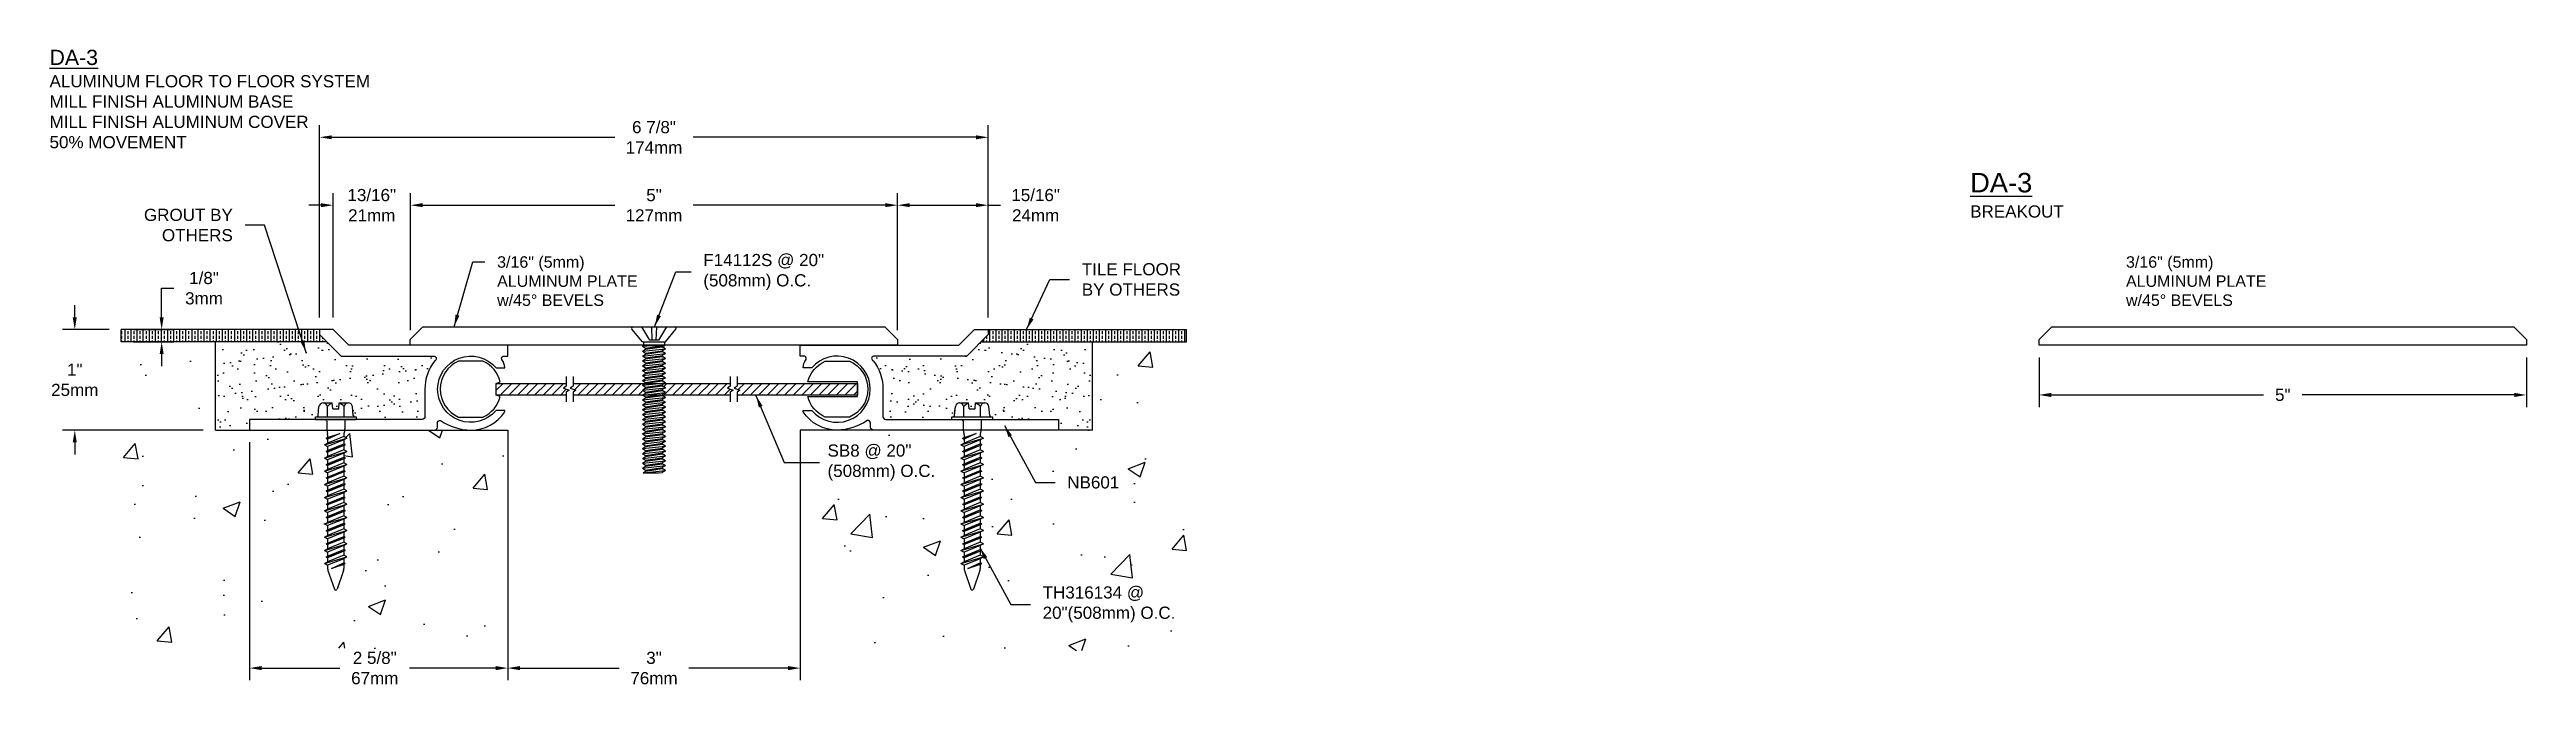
# Model space of a CAD drawing. Header units: inches. Extents: x 1.8 to 27.2, y 2.9 to 9.5.
import ezdxf

# ---------------------------------------------------------------- set-up
doc = ezdxf.new("R2010")
doc.units = ezdxf.units.IN
doc.header["$MEASUREMENT"] = 0
for name, color, linetype in [('ANCHORS', 4, 'Continuous'), ('CONDITIONS', 1, 'Continuous'), ('DIMENSIONS', 3, 'Continuous'), ('METALS', 7, 'Continuous'), ('TEXT', 2, 'Continuous')]:
    doc.layers.add(name, color=color, linetype=linetype)
doc.styles.add('ARIAL', font='arial.ttf')
doc.dimstyles.new('ARIAL', dxfattribs={"dimtxt": 0.125, "dimasz": 0.125, "dimexe": 0.125, "dimexo": 0.125, "dimgap": 0.125, "dimtad": 0, "dimtih": 1, "dimtoh": 1, "dimdec": 4, "dimzin": 3, "dimdsep": 46, "dimlunit": 4, "dimtxsty": 'ARIAL', "dimcen": 0.125, "dimadec": 0, "dimazin": 0, "dimtfac": 1, "dimtdec": 4, "dimtofl": 0, "dimtmove": 0, "dimatfit": 3, "dimfxl": 0, "dimfrac": 2, "dimtolj": 1, "dimtzin": 0, "dimarcsym": 0})

# ---------------------------------------------------------------- blocks, each defined once
blk = doc.blocks.new('*D0')
at = {"layer": 'Defpoints', "color": 0}
for p in [(10.49, 7.918), (5.49, 6.51), (10.49, 6.54)]:
    blk.add_point(p, dxfattribs=at)
at = {"layer": 'DIMENSIONS', "color": 0, "lineweight": -2}
for p, q in [((5.49, 6.635), (5.49, 8.043)), ((5.615, 7.918), (7.588, 7.918)), ((10.365, 7.918), (8.391, 7.918)), ((10.49, 6.665), (10.49, 8.043))]:
    blk.add_line(p, q, dxfattribs=at)
at = {"layer": 'DIMENSIONS', "color": 0}
for points in [[(5.615, 7.939), (5.615, 7.898), (5.49, 7.918)], [(10.365, 7.939), (10.365, 7.898), (10.49, 7.918)]]:
    blk.add_solid(points, dxfattribs=at)
at = {"layer": 'DIMENSIONS', "color": 0, "insert": (7.99, 7.918), "char_height": 0.125, "attachment_point": 5, "style": 'ARIAL'}
blk.add_mtext('\\A1;5"\\P127mm', dxfattribs=at)
blk = doc.blocks.new('F14112S')
for p, q in [((-0.214, 0), (0.214, 0)), ((-0.128, 0), (-0.047, -0.137)), ((-0.025, 0), (-0.02, -0.137)), ((0.025, 0), (0.02, -0.137)), ((0.128, 0), (0.048, -0.137)), ((-0.119, -0.155), (-0.226, -0.024)), ((-0.119, -0.155), (0.119, -0.155)), ((-0.119, -0.2), (-0.108, -0.195)), ((-0.119, -0.2), (-0.068, -0.195)), ((-0.119, -0.2), (-0.085, -0.22)), ((-0.119, -0.25), (0.119, -0.225)), ((-0.119, -0.25), (-0.085, -0.23)), ((-0.119, -0.25), (-0.085, -0.27)), ((-0.108, -0.155), (-0.108, -0.195)), ((0.108, -0.195), (-0.108, -0.195)), ((-0.085, -0.22), (0.085, -0.195)), ((-0.085, -0.23), (0.085, -0.205)), ((-0.085, -0.22), (-0.085, -0.23)), ((-0.085, -0.27), (0.085, -0.245)), ((0.048, -0.137), (-0.047, -0.137)), ((0.108, -0.195), (0.085, -0.205)), ((0.119, -0.225), (0.085, -0.205)), ((0.119, -0.225), (0.085, -0.245)), ((0.085, -0.245), (0.085, -0.255)), ((0.108, -0.155), (0.108, -0.195)), ((0.119, -0.155), (0.226, -0.024)), ((-0.119, -0.3), (0.119, -0.275)), ((-0.119, -0.3), (-0.085, -0.28)), ((-0.119, -0.3), (-0.085, -0.32)), ((-0.119, -0.35), (0.119, -0.325)), ((-0.119, -0.35), (-0.085, -0.33)), ((-0.119, -0.35), (-0.085, -0.37)), ((-0.119, -0.4), (0.119, -0.375)), ((-0.119, -0.4), (-0.085, -0.38)), ((-0.119, -0.4), (-0.085, -0.42)), ((-0.119, -0.45), (0.119, -0.425)), ((-0.119, -0.45), (-0.085, -0.43)), ((-0.119, -0.45), (-0.085, -0.47)), ((-0.119, -0.5), (0.119, -0.475)), ((-0.119, -0.5), (-0.085, -0.48)), ((-0.119, -0.5), (-0.085, -0.52)), ((-0.085, -0.28), (0.085, -0.255)), ((-0.085, -0.27), (-0.085, -0.28)), ((-0.085, -0.32), (0.085, -0.295)), ((-0.085, -0.33), (0.085, -0.305)), ((-0.085, -0.32), (-0.085, -0.33)), ((-0.085, -0.37), (0.085, -0.345)), ((-0.085, -0.38), (0.085, -0.355)), ((-0.085, -0.37), (-0.085, -0.38)), ((-0.085, -0.42), (0.085, -0.395)), ((-0.085, -0.43), (0.085, -0.405)), ((-0.085, -0.42), (-0.085, -0.43)), ((-0.085, -0.47), (0.085, -0.445)), ((-0.085, -0.48), (0.085, -0.455)), ((-0.085, -0.47), (-0.085, -0.48)), ((-0.085, -0.52), (0.085, -0.495)), ((-0.085, -0.53), (0.085, -0.505)), ((0.119, -0.275), (0.085, -0.255)), ((0.119, -0.275), (0.085, -0.295)), ((0.085, -0.295), (0.085, -0.305)), ((0.119, -0.325), (0.085, -0.305)), ((0.119, -0.325), (0.085, -0.345)), ((0.085, -0.345), (0.085, -0.355)), ((0.119, -0.375), (0.085, -0.355)), ((0.119, -0.375), (0.085, -0.395)), ((0.085, -0.395), (0.085, -0.405)), ((0.119, -0.425), (0.085, -0.405)), ((0.119, -0.425), (0.085, -0.445)), ((0.085, -0.445), (0.085, -0.455)), ((0.119, -0.475), (0.085, -0.455)), ((0.119, -0.475), (0.085, -0.495)), ((0.085, -0.495), (0.085, -0.505)), ((0.119, -0.525), (0.085, -0.505)), ((-0.119, -0.55), (0.119, -0.525)), ((-0.119, -0.55), (-0.085, -0.53)), ((-0.119, -0.55), (-0.085, -0.57)), ((-0.119, -0.6), (0.119, -0.575)), ((-0.119, -0.6), (-0.085, -0.58)), ((-0.119, -0.6), (-0.085, -0.62)), ((-0.119, -0.65), (0.119, -0.625)), ((-0.119, -0.65), (-0.085, -0.63)), ((-0.119, -0.65), (-0.085, -0.67)), ((-0.119, -0.7), (0.119, -0.675)), ((-0.119, -0.7), (-0.085, -0.68)), ((-0.119, -0.7), (-0.085, -0.72)), ((-0.119, -0.75), (0.119, -0.725)), ((-0.119, -0.75), (-0.085, -0.73)), ((-0.119, -0.75), (-0.085, -0.77)), ((-0.085, -0.52), (-0.085, -0.53)), ((-0.085, -0.57), (0.085, -0.545)), ((-0.085, -0.58), (0.085, -0.555)), ((-0.085, -0.57), (-0.085, -0.58)), ((-0.085, -0.62), (0.085, -0.595)), ((-0.085, -0.63), (0.085, -0.605)), ((-0.085, -0.62), (-0.085, -0.63)), ((-0.085, -0.67), (0.085, -0.645)), ((-0.085, -0.68), (0.085, -0.655)), ((-0.085, -0.67), (-0.085, -0.68)), ((-0.085, -0.72), (0.085, -0.695)), ((-0.085, -0.73), (0.085, -0.705)), ((-0.085, -0.72), (-0.085, -0.73)), ((-0.085, -0.77), (0.085, -0.745)), ((-0.085, -0.78), (0.085, -0.755)), ((0.119, -0.525), (0.085, -0.545)), ((0.085, -0.545), (0.085, -0.555)), ((0.119, -0.575), (0.085, -0.555)), ((0.119, -0.575), (0.085, -0.595)), ((0.085, -0.595), (0.085, -0.605)), ((0.119, -0.625), (0.085, -0.605)), ((0.119, -0.625), (0.085, -0.645)), ((0.085, -0.645), (0.085, -0.655)), ((0.119, -0.675), (0.085, -0.655)), ((0.119, -0.675), (0.085, -0.695)), ((0.085, -0.695), (0.085, -0.705)), ((0.119, -0.725), (0.085, -0.705)), ((0.119, -0.725), (0.085, -0.745)), ((0.085, -0.745), (0.085, -0.755)), ((0.119, -0.775), (0.085, -0.755)), ((-0.119, -0.8), (0.119, -0.775)), ((-0.119, -0.8), (-0.085, -0.78)), ((-0.119, -0.8), (-0.085, -0.82)), ((-0.119, -0.85), (0.119, -0.825)), ((-0.119, -0.85), (-0.085, -0.83)), ((-0.119, -0.85), (-0.085, -0.87)), ((-0.119, -0.9), (0.119, -0.875)), ((-0.119, -0.9), (-0.085, -0.88)), ((-0.119, -0.9), (-0.085, -0.92)), ((-0.119, -0.95), (0.119, -0.925)), ((-0.119, -0.95), (-0.085, -0.93)), ((-0.119, -0.95), (-0.085, -0.97)), ((-0.119, -1), (0.119, -0.975)), ((-0.119, -1), (-0.085, -0.98)), ((-0.119, -1), (-0.085, -1.02)), ((-0.085, -0.77), (-0.085, -0.78)), ((-0.085, -0.82), (0.085, -0.795)), ((-0.085, -0.83), (0.085, -0.805)), ((-0.085, -0.82), (-0.085, -0.83)), ((-0.085, -0.87), (0.085, -0.845)), ((-0.085, -0.88), (0.085, -0.855)), ((-0.085, -0.87), (-0.085, -0.88)), ((-0.085, -0.92), (0.085, -0.895)), ((-0.085, -0.93), (0.085, -0.905)), ((-0.085, -0.92), (-0.085, -0.93)), ((-0.085, -0.97), (0.085, -0.945)), ((-0.085, -0.98), (0.085, -0.955)), ((-0.085, -0.97), (-0.085, -0.98)), ((-0.085, -1.02), (0.085, -0.995)), ((-0.085, -1.03), (0.085, -1.005)), ((0.119, -0.775), (0.085, -0.795)), ((0.085, -0.795), (0.085, -0.805)), ((0.119, -0.825), (0.085, -0.805)), ((0.119, -0.825), (0.085, -0.845)), ((0.085, -0.845), (0.085, -0.855)), ((0.119, -0.875), (0.085, -0.855)), ((0.119, -0.875), (0.085, -0.895)), ((0.085, -0.895), (0.085, -0.905)), ((0.119, -0.925), (0.085, -0.905)), ((0.119, -0.925), (0.085, -0.945)), ((0.085, -0.945), (0.085, -0.955)), ((0.119, -0.975), (0.085, -0.955)), ((0.119, -0.975), (0.085, -0.995)), ((0.085, -0.995), (0.085, -1.005)), ((0.119, -1.025), (0.085, -1.005)), ((-0.119, -1.05), (0.119, -1.025)), ((-0.119, -1.05), (-0.085, -1.03)), ((-0.119, -1.05), (-0.085, -1.07)), ((-0.119, -1.1), (0.119, -1.075)), ((-0.119, -1.1), (-0.085, -1.08)), ((-0.119, -1.1), (-0.085, -1.12)), ((-0.119, -1.15), (0.119, -1.125)), ((-0.119, -1.15), (-0.085, -1.13)), ((-0.119, -1.15), (-0.085, -1.17)), ((-0.119, -1.2), (0.119, -1.175)), ((-0.119, -1.2), (-0.085, -1.18)), ((-0.119, -1.2), (-0.085, -1.22)), ((-0.119, -1.25), (0.119, -1.225)), ((-0.119, -1.25), (-0.085, -1.23)), ((-0.119, -1.25), (-0.085, -1.27)), ((-0.085, -1.02), (-0.085, -1.03)), ((-0.085, -1.07), (0.085, -1.045)), ((-0.085, -1.08), (0.085, -1.055)), ((-0.085, -1.07), (-0.085, -1.08)), ((-0.085, -1.12), (0.085, -1.095)), ((-0.085, -1.13), (0.085, -1.105)), ((-0.085, -1.12), (-0.085, -1.13)), ((-0.085, -1.17), (0.085, -1.145)), ((-0.085, -1.18), (0.085, -1.155)), ((-0.085, -1.17), (-0.085, -1.18)), ((-0.085, -1.22), (0.085, -1.195)), ((-0.085, -1.23), (0.085, -1.205)), ((-0.085, -1.22), (-0.085, -1.23)), ((-0.085, -1.27), (0.085, -1.245)), ((-0.085, -1.28), (0.085, -1.255)), ((-0.085, -1.27), (-0.085, -1.28)), ((0.119, -1.025), (0.085, -1.045)), ((0.085, -1.045), (0.085, -1.055)), ((0.119, -1.075), (0.085, -1.055)), ((0.119, -1.075), (0.085, -1.095)), ((0.085, -1.095), (0.085, -1.105)), ((0.119, -1.125), (0.085, -1.105)), ((0.119, -1.125), (0.085, -1.145)), ((0.085, -1.145), (0.085, -1.155)), ((0.119, -1.175), (0.085, -1.155)), ((0.119, -1.175), (0.085, -1.195)), ((0.085, -1.195), (0.085, -1.205)), ((0.119, -1.225), (0.085, -1.205)), ((0.119, -1.225), (0.085, -1.245)), ((0.085, -1.245), (0.085, -1.255)), ((0.119, -1.275), (0.085, -1.255)), ((-0.119, -1.3), (0.119, -1.275)), ((-0.119, -1.3), (-0.085, -1.28)), ((-0.119, -1.3), (-0.085, -1.32)), ((-0.119, -1.35), (0.119, -1.325)), ((-0.119, -1.35), (-0.085, -1.33)), ((-0.119, -1.35), (-0.085, -1.37)), ((-0.119, -1.4), (0.119, -1.375)), ((-0.119, -1.4), (-0.085, -1.38)), ((-0.119, -1.4), (-0.085, -1.42)), ((-0.119, -1.45), (0.119, -1.425)), ((-0.119, -1.45), (-0.085, -1.43)), ((-0.119, -1.45), (-0.085, -1.47)), ((-0.11, -1.5), (0.119, -1.475)), ((-0.11, -1.5), (-0.085, -1.48)), ((-0.11, -1.5), (0.048, -1.5)), ((-0.085, -1.32), (0.085, -1.295)), ((-0.085, -1.33), (0.085, -1.305)), ((-0.085, -1.32), (-0.085, -1.33)), ((-0.085, -1.37), (0.085, -1.345)), ((-0.085, -1.38), (0.085, -1.355)), ((-0.085, -1.37), (-0.085, -1.38)), ((-0.085, -1.42), (0.085, -1.395)), ((-0.085, -1.43), (0.085, -1.405)), ((-0.085, -1.42), (-0.085, -1.43)), ((-0.085, -1.47), (0.085, -1.445)), ((-0.085, -1.48), (0.085, -1.455)), ((-0.085, -1.47), (-0.085, -1.48)), ((0.048, -1.5), (0.085, -1.495)), ((0.119, -1.275), (0.085, -1.295)), ((0.085, -1.295), (0.085, -1.305)), ((0.119, -1.325), (0.085, -1.305)), ((0.119, -1.325), (0.085, -1.345)), ((0.085, -1.345), (0.085, -1.355)), ((0.119, -1.375), (0.085, -1.355)), ((0.119, -1.375), (0.085, -1.395)), ((0.085, -1.395), (0.085, -1.405)), ((0.119, -1.425), (0.085, -1.405)), ((0.119, -1.425), (0.085, -1.445)), ((0.085, -1.445), (0.085, -1.455)), ((0.119, -1.475), (0.085, -1.455)), ((0.119, -1.475), (0.085, -1.495))]:
    blk.add_line(p, q)
for centre, start, end in [((-0.214, -0.015), 90, 219.032), ((0.214, -0.015), 320.968, 90)]:
    blk.add_arc(centre, 0.015, start, end)
blk = doc.blocks.new('TH14134')
for p, q in [((-0.209, 0), (-0.209, 0.025)), ((-0.209, 0.025), (0.209, 0.025)), ((-0.209, 0), (0.209, 0)), ((-0.18, 0.039), (-0.172, 0.133)), ((-0.129, 0.17), (-0.036, 0.17)), ((-0.086, 0.025), (-0.086, 0.133)), ((-0.031, 0.11), (-0.036, 0.17)), ((-0.031, 0.11), (0.031, 0.11)), ((0.031, 0.11), (0.036, 0.17)), ((0.036, 0.17), (0.129, 0.17)), ((0.086, 0.025), (0.086, 0.133)), ((0.18, 0.039), (0.172, 0.133)), ((0.209, 0.025), (0.209, 0)), ((-0.115, -0.26), (0.115, -0.193)), ((-0.115, -0.26), (-0.083, -0.243)), ((-0.098, -0.193), (0.043, -0.144)), ((-0.098, -0.193), (-0.083, -0.184)), ((-0.098, -0.193), (-0.083, -0.201)), ((-0.093, -0.015), (-0.093, -0.097)), ((-0.092, -0.11), (-0.084, -0.145)), ((-0.083, -0.184), (0.043, -0.144)), ((0.043, -0.144), (-0.083, -0.201)), ((-0.083, -0.158), (-0.083, -0.184)), ((0.083, -0.175), (-0.083, -0.243)), ((-0.083, -0.201), (-0.083, -0.243)), ((0.083, -0.21), (-0.083, -0.278)), ((-0.083, -0.32), (0.083, -0.252)), ((0.083, -0.158), (0.083, -0.175)), ((0.115, -0.193), (0.083, -0.175)), ((0.115, -0.193), (0.083, -0.21)), ((0.083, -0.21), (0.083, -0.252)), ((0.098, -0.26), (0.083, -0.252)), ((0.092, -0.11), (0.084, -0.145)), ((0.093, -0.015), (0.093, -0.097)), ((-0.115, -0.26), (-0.083, -0.278)), ((-0.115, -0.396), (0.115, -0.328)), ((-0.115, -0.396), (-0.083, -0.379)), ((-0.115, -0.396), (-0.083, -0.413)), ((-0.115, -0.531), (0.115, -0.464)), ((-0.098, -0.328), (0.098, -0.26)), ((-0.098, -0.328), (-0.083, -0.32)), ((-0.098, -0.328), (-0.083, -0.336)), ((-0.098, -0.464), (0.098, -0.396)), ((-0.098, -0.464), (-0.083, -0.455)), ((-0.098, -0.464), (-0.083, -0.472)), ((0.083, -0.269), (-0.083, -0.336)), ((-0.083, -0.278), (-0.083, -0.32)), ((0.083, -0.311), (-0.083, -0.379)), ((-0.083, -0.336), (-0.083, -0.379)), ((0.083, -0.345), (-0.083, -0.413)), ((-0.083, -0.455), (0.083, -0.388)), ((0.083, -0.404), (-0.083, -0.472)), ((-0.083, -0.413), (-0.083, -0.455)), ((0.083, -0.446), (-0.083, -0.514)), ((-0.083, -0.472), (-0.083, -0.514)), ((0.083, -0.481), (-0.083, -0.548)), ((0.098, -0.26), (0.083, -0.269)), ((0.083, -0.269), (0.083, -0.311)), ((0.115, -0.328), (0.083, -0.311)), ((0.115, -0.328), (0.083, -0.345)), ((0.083, -0.345), (0.083, -0.388)), ((0.098, -0.396), (0.083, -0.388)), ((0.098, -0.396), (0.083, -0.404)), ((0.083, -0.404), (0.083, -0.446)), ((0.115, -0.464), (0.083, -0.446)), ((0.115, -0.464), (0.083, -0.481)), ((0.083, -0.481), (0.083, -0.523)), ((-0.115, -0.531), (-0.083, -0.514)), ((-0.115, -0.531), (-0.083, -0.548)), ((-0.115, -0.667), (0.115, -0.599)), ((-0.115, -0.667), (-0.083, -0.649)), ((-0.115, -0.667), (-0.083, -0.684)), ((-0.115, -0.802), (0.115, -0.734)), ((-0.098, -0.599), (0.098, -0.531)), ((-0.098, -0.599), (-0.083, -0.591)), ((-0.098, -0.599), (-0.083, -0.607)), ((-0.098, -0.734), (0.098, -0.667)), ((-0.098, -0.734), (-0.083, -0.726)), ((-0.098, -0.734), (-0.083, -0.743)), ((-0.083, -0.591), (0.083, -0.523)), ((0.083, -0.539), (-0.083, -0.607)), ((-0.083, -0.548), (-0.083, -0.591)), ((0.083, -0.582), (-0.083, -0.649)), ((-0.083, -0.607), (-0.083, -0.649)), ((0.083, -0.616), (-0.083, -0.684)), ((-0.083, -0.726), (0.083, -0.658)), ((0.083, -0.675), (-0.083, -0.743)), ((-0.083, -0.684), (-0.083, -0.726)), ((0.083, -0.717), (-0.083, -0.785)), ((-0.083, -0.743), (-0.083, -0.785)), ((0.083, -0.752), (-0.083, -0.819)), ((0.098, -0.531), (0.083, -0.523)), ((0.098, -0.531), (0.083, -0.539)), ((0.083, -0.539), (0.083, -0.582)), ((0.115, -0.599), (0.083, -0.582)), ((0.115, -0.599), (0.083, -0.616)), ((0.083, -0.616), (0.083, -0.658)), ((0.098, -0.667), (0.083, -0.658)), ((0.098, -0.667), (0.083, -0.675)), ((0.083, -0.675), (0.083, -0.717)), ((0.115, -0.734), (0.083, -0.717)), ((0.115, -0.734), (0.083, -0.752)), ((0.083, -0.752), (0.083, -0.794)), ((-0.115, -0.802), (-0.083, -0.785)), ((-0.115, -0.802), (-0.083, -0.819)), ((-0.115, -0.937), (0.115, -0.87)), ((-0.115, -0.937), (-0.083, -0.92)), ((-0.115, -0.937), (-0.083, -0.955)), ((-0.115, -1.073), (0.115, -1.005)), ((-0.098, -0.87), (0.098, -0.802)), ((-0.098, -0.87), (-0.083, -0.862)), ((-0.098, -0.87), (-0.083, -0.878)), ((-0.098, -1.005), (0.098, -0.937)), ((-0.098, -1.005), (-0.083, -0.997)), ((-0.098, -1.005), (-0.083, -1.013)), ((-0.083, -0.862), (0.083, -0.794)), ((0.083, -0.81), (-0.083, -0.878)), ((-0.083, -0.819), (-0.083, -0.862)), ((0.083, -0.853), (-0.083, -0.92)), ((-0.083, -0.878), (-0.083, -0.92)), ((0.083, -0.887), (-0.083, -0.955)), ((-0.083, -0.997), (0.083, -0.929)), ((0.083, -0.946), (-0.083, -1.013)), ((-0.083, -0.955), (-0.083, -0.997)), ((0.083, -0.988), (-0.083, -1.056)), ((-0.083, -1.013), (-0.083, -1.056)), ((0.098, -0.802), (0.083, -0.794)), ((0.098, -0.802), (0.083, -0.81)), ((0.083, -0.81), (0.083, -0.853)), ((0.115, -0.87), (0.083, -0.853)), ((0.115, -0.87), (0.083, -0.887)), ((0.083, -0.887), (0.083, -0.929)), ((0.098, -0.937), (0.083, -0.929)), ((0.098, -0.937), (0.083, -0.946)), ((0.083, -0.946), (0.083, -0.988)), ((0.115, -1.005), (0.083, -0.988)), ((0.115, -1.005), (0.083, -1.022)), ((-0.115, -1.073), (-0.083, -1.056)), ((-0.115, -1.073), (-0.083, -1.09)), ((-0.115, -1.208), (0.115, -1.141)), ((-0.115, -1.208), (-0.083, -1.191)), ((-0.115, -1.208), (-0.083, -1.226)), ((-0.098, -1.141), (0.098, -1.073)), ((-0.098, -1.141), (-0.083, -1.132)), ((-0.098, -1.141), (-0.083, -1.149)), ((-0.098, -1.276), (0.098, -1.208)), ((-0.098, -1.276), (-0.083, -1.268)), ((0.083, -1.022), (-0.083, -1.09)), ((-0.083, -1.132), (0.083, -1.065)), ((0.083, -1.081), (-0.083, -1.149)), ((-0.083, -1.09), (-0.083, -1.132)), ((0.083, -1.123), (-0.083, -1.191)), ((-0.083, -1.149), (-0.083, -1.191)), ((0.083, -1.158), (-0.083, -1.226)), ((-0.083, -1.268), (0.083, -1.2)), ((0.083, -1.217), (-0.083, -1.284)), ((-0.083, -1.226), (-0.083, -1.268)), ((0.083, -1.259), (-0.083, -1.327)), ((0.083, -1.022), (0.083, -1.065)), ((0.098, -1.073), (0.083, -1.065)), ((0.098, -1.073), (0.083, -1.081)), ((0.083, -1.081), (0.083, -1.123)), ((0.115, -1.141), (0.083, -1.123)), ((0.115, -1.141), (0.083, -1.158)), ((0.083, -1.158), (0.083, -1.2)), ((0.098, -1.208), (0.083, -1.2)), ((0.098, -1.208), (0.083, -1.217)), ((0.083, -1.217), (0.083, -1.259)), ((0.115, -1.276), (0.083, -1.259)), ((-0.115, -1.344), (0.115, -1.276)), ((-0.115, -1.344), (-0.083, -1.327)), ((-0.115, -1.344), (-0.083, -1.361)), ((-0.115, -1.479), (0.115, -1.411)), ((-0.115, -1.479), (-0.083, -1.462)), ((-0.115, -1.479), (-0.083, -1.496)), ((-0.098, -1.276), (-0.083, -1.284)), ((-0.098, -1.411), (0.098, -1.344)), ((-0.098, -1.411), (-0.083, -1.403)), ((-0.098, -1.411), (-0.083, -1.42)), ((-0.083, -1.284), (-0.083, -1.327)), ((0.083, -1.293), (-0.083, -1.361)), ((-0.083, -1.403), (0.083, -1.336)), ((0.083, -1.352), (-0.083, -1.42)), ((-0.083, -1.361), (-0.083, -1.403)), ((0.083, -1.394), (-0.083, -1.462)), ((-0.083, -1.42), (-0.083, -1.462)), ((0.083, -1.429), (-0.083, -1.496)), ((-0.083, -1.496), (-0.083, -1.531)), ((-0.045, -1.528), (0.083, -1.471)), ((-0.045, -1.528), (0.098, -1.479)), ((0.083, -1.487), (-0.045, -1.528)), ((0.115, -1.276), (0.083, -1.293)), ((0.083, -1.293), (0.083, -1.336)), ((0.098, -1.344), (0.083, -1.336)), ((0.098, -1.344), (0.083, -1.352)), ((0.083, -1.352), (0.083, -1.394)), ((0.115, -1.411), (0.083, -1.394)), ((0.115, -1.411), (0.083, -1.429)), ((0.083, -1.429), (0.083, -1.471)), ((0.098, -1.479), (0.083, -1.471)), ((0.098, -1.479), (0.083, -1.487)), ((0.083, -1.487), (0.083, -1.531)), ((-0.08, -1.551), (-0.013, -1.742)), ((0.08, -1.551), (0.013, -1.742))]:
    blk.add_line(p, q)
for centre, radius, start, end in [((-0.195, 0.04), 0.015, 270, 355), ((-0.129, 0.126), 0.0436, 9.285, 170.715), ((0, 0.051), 0.119, 107.4215, 136.0407), ((0, 0.051), 0.119, 43.9593, 72.5785), ((0.129, 0.126), 0.0436, 9.285, 170.715), ((0.195, 0.04), 0.015, 185, 270), ((-0.108, -0.015), 0.0147, 0, 90), ((-0.031, -0.097), 0.062, 180, 191.9357), ((-0.145, -0.158), 0.062, 0, 11.9357), ((0.145, -0.158), 0.062, 168.0643, 180), ((0.031, -0.097), 0.062, 348.0643, 0), ((0.108, -0.015), 0.0147, 90, 180), ((-0.021, -1.531), 0.062, 180, 199.3058), ((0, -1.736), 0.0141, 204.1001, 335.8999), ((0.021, -1.531), 0.062, 340.6942, 0)]:
    blk.add_arc(centre, radius, start, end)
blk = doc.blocks.new('*D3')
at = {"layer": 'Defpoints', "color": 0}
for p in [(6.49, 3.373), (9.49, 3.347), (9.49, 3.168)]:
    blk.add_point(p, dxfattribs=at)
at = {"layer": 'DIMENSIONS', "color": 0, "lineweight": -2}
for p, q in [((6.49, 3.248), (6.49, 3.043)), ((6.615, 3.168), (7.632, 3.168)), ((9.365, 3.168), (8.347, 3.168)), ((9.49, 3.222), (9.49, 3.043))]:
    blk.add_line(p, q, dxfattribs=at)
at = {"layer": 'DIMENSIONS', "color": 0}
for points in [[(6.615, 3.189), (6.615, 3.147), (6.49, 3.168)], [(9.365, 3.189), (9.365, 3.147), (9.49, 3.168)]]:
    blk.add_solid(points, dxfattribs=at)
at = {"layer": 'DIMENSIONS', "color": 0, "insert": (7.99, 3.168), "char_height": 0.125, "attachment_point": 5, "style": 'ARIAL'}
blk.add_mtext('\\A1;3"\\P76mm', dxfattribs=at)
blk = doc.blocks.new('*D4')
at = {"layer": 'Defpoints', "color": 0}
for p in [(11.42, 8.615), (4.559, 6.641), (11.42, 6.641)]:
    blk.add_point(p, dxfattribs=at)
at = {"layer": 'DIMENSIONS', "color": 0, "lineweight": -2}
for p, q in [((4.559, 6.766), (4.559, 8.74)), ((11.42, 6.766), (11.42, 8.74)), ((4.684, 8.615), (7.588, 8.615)), ((11.295, 8.615), (8.391, 8.615))]:
    blk.add_line(p, q, dxfattribs=at)
at = {"layer": 'DIMENSIONS', "color": 0}
for points in [[(4.684, 8.635), (4.684, 8.594), (4.559, 8.615)], [(11.295, 8.635), (11.295, 8.594), (11.42, 8.615)]]:
    blk.add_solid(points, dxfattribs=at)
at = {"layer": 'DIMENSIONS', "color": 0, "insert": (7.99, 8.615), "char_height": 0.125, "attachment_point": 5, "style": 'ARIAL'}
blk.add_mtext('\\A1;6 7/8"\\P174mm', dxfattribs=at)
blk = doc.blocks.new('*D5')
at = {"layer": 'Defpoints', "color": 0}
for p in [(4.699, 7.918), (4.699, 6.641), (5.49, 6.51)]:
    blk.add_point(p, dxfattribs=at)
at = {"layer": 'DIMENSIONS', "color": 0, "lineweight": -2}
for p, q in [((4.574, 7.918), (4.449, 7.918)), ((4.699, 6.766), (4.699, 8.043)), ((5.49, 6.635), (5.49, 8.043)), ((5.615, 7.918), (5.74, 7.918))]:
    blk.add_line(p, q, dxfattribs=at)
at = {"layer": 'DIMENSIONS', "color": 0}
for points in [[(4.574, 7.939), (4.574, 7.898), (4.699, 7.918)], [(5.615, 7.939), (5.615, 7.898), (5.49, 7.918)]]:
    blk.add_solid(points, dxfattribs=at)
at = {"layer": 'DIMENSIONS', "color": 0, "insert": (5.094, 7.918), "char_height": 0.125, "attachment_point": 5, "style": 'ARIAL'}
blk.add_mtext('\\A1;13/16"\\P21mm', dxfattribs=at)
blk = doc.blocks.new('*D6')
at = {"layer": 'Defpoints', "color": 0}
for p in [(10.49, 7.918), (11.42, 6.64), (10.49, 6.51)]:
    blk.add_point(p, dxfattribs=at)
at = {"layer": 'DIMENSIONS', "color": 0, "lineweight": -2}
for p, q in [((10.49, 6.635), (10.49, 8.043)), ((10.615, 7.918), (11.295, 7.918)), ((11.42, 6.765), (11.42, 8.043)), ((11.42, 7.918), (11.545, 7.918))]:
    blk.add_line(p, q, dxfattribs=at)
at = {"layer": 'DIMENSIONS', "color": 0}
for points in [[(10.615, 7.939), (10.615, 7.898), (10.49, 7.918)], [(11.295, 7.939), (11.295, 7.898), (11.42, 7.918)]]:
    blk.add_solid(points, dxfattribs=at)
at = {"layer": 'DIMENSIONS', "color": 0, "insert": (11.906, 7.918), "char_height": 0.125, "attachment_point": 5, "style": 'ARIAL'}
blk.add_mtext('\\A1;15/16"\\P24mm', dxfattribs=at)
blk = doc.blocks.new('*D7')
at = {"layer": 'Defpoints', "color": 0}
for p in [(2.524, 6.641), (2.524, 6.516), (2.938, 6.516)]:
    blk.add_point(p, dxfattribs=at)
at = {"layer": 'DIMENSIONS', "color": 0, "lineweight": -2}
for p, q in [((2.938, 6.766), (2.938, 7.066)), ((2.938, 7.066), (3.063, 7.066)), ((2.649, 6.641), (3.063, 6.641)), ((2.649, 6.516), (3.063, 6.516)), ((2.938, 6.391), (2.938, 6.266))]:
    blk.add_line(p, q, dxfattribs=at)
at = {"layer": 'DIMENSIONS', "color": 0}
for points in [[(2.918, 6.766), (2.959, 6.766), (2.938, 6.641)], [(2.918, 6.391), (2.959, 6.391), (2.938, 6.516)]]:
    blk.add_solid(points, dxfattribs=at)
at = {"layer": 'DIMENSIONS', "color": 0, "insert": (3.373, 7.066), "char_height": 0.125, "attachment_point": 5, "style": 'ARIAL'}
blk.add_mtext('\\A1;1/8"\\P3mm', dxfattribs=at)
blk = doc.blocks.new('*D8')
at = {"layer": 'Defpoints', "color": 0}
for p in [(3.84, 5.61), (6.49, 4.479), (6.49, 3.168)]:
    blk.add_point(p, dxfattribs=at)
at = {"layer": 'DIMENSIONS', "color": 0, "lineweight": -2}
for p, q in [((3.84, 5.485), (3.84, 3.043)), ((6.49, 4.354), (6.49, 3.043)), ((3.965, 3.168), (4.766, 3.168)), ((6.365, 3.168), (5.483, 3.168))]:
    blk.add_line(p, q, dxfattribs=at)
at = {"layer": 'DIMENSIONS', "color": 0}
for points in [[(3.965, 3.189), (3.965, 3.147), (3.84, 3.168)], [(6.365, 3.189), (6.365, 3.147), (6.49, 3.168)]]:
    blk.add_solid(points, dxfattribs=at)
at = {"layer": 'DIMENSIONS', "color": 0, "insert": (5.125, 3.168), "char_height": 0.125, "attachment_point": 5, "style": 'ARIAL'}
blk.add_mtext('\\A1;2 5/8"\\P67mm', dxfattribs=at)
blk = doc.blocks.new('SB8')
h = blk.add_hatch()
h.set_pattern_fill('ANSI31', color=256, scale=0.5, style=0)
h.paths.add_polyline_path([(8.843, 6.09), (8.843, 6.06), (8.814, 6.041), (8.872, 6.019), (8.843, 6), (8.843, 5.97), (10.077, 5.97), (10.077, 6.09)])
h.paths.add_polyline_path([(8.773, 5.97), (8.773, 6), (8.802, 6.019), (8.744, 6.041), (8.773, 6.06), (8.773, 6.09), (8.099, 6.09), (8.075, 6.076), (8.075, 6.065), (8.109, 6.045), (8.075, 6.026), (8.075, 6.015), (8.109, 5.995), (8.075, 5.976), (8.075, 5.97)])
h.paths.add_polyline_path([(7.16, 6.09), (7.16, 6.06), (7.131, 6.041), (7.189, 6.019), (7.16, 6), (7.16, 5.97), (7.868, 5.97), (7.871, 5.97), (7.905, 5.99), (7.905, 6.001), (7.871, 6.02), (7.905, 6.04), (7.905, 6.051), (7.871, 6.07), (7.905, 6.09), (7.905, 6.09)])
h.paths.add_polyline_path([(7.09, 5.97), (7.09, 6), (7.119, 6.019), (7.061, 6.041), (7.09, 6.06), (7.09, 6.09), (6.372, 6.09), (6.372, 5.97)])
for points in [[(6.413, 6.104, 0.233897), (6.235, 6.317), (5.985, 6.317, 0.654654), (5.985, 5.744), (6.235, 5.744, 0.233897), (6.413, 5.956), (6.372, 5.97), (6.372, 6.09)], [(10.077, 6.104), (9.568, 6.104, -0.233897), (9.747, 6.317), (9.997, 6.317, -0.654654), (9.997, 5.744), (9.747, 5.744, -0.233897), (9.568, 5.956), (10.077, 5.956)]]:
    blk.add_lwpolyline(points, format="xyb", close=True)
for points in [[(7.09, 6.16), (7.09, 6.06), (7.061, 6.041), (7.119, 6.019), (7.09, 6), (7.09, 5.9)], [(7.16, 6.16), (7.16, 6.06), (7.131, 6.041), (7.189, 6.019), (7.16, 6), (7.16, 5.9)], [(8.773, 6.16), (8.773, 6.06), (8.744, 6.041), (8.802, 6.019), (8.773, 6), (8.773, 5.9)], [(8.843, 6.16), (8.843, 6.06), (8.814, 6.041), (8.872, 6.019), (8.843, 6), (8.843, 5.9)], [(6.372, 6.09), (7.09, 6.09)], [(7.09, 5.97), (6.372, 5.97)], [(7.16, 6.09), (8.773, 6.09)], [(8.773, 5.97), (7.16, 5.97)], [(8.843, 6.09), (10.077, 6.09), (10.077, 5.97), (8.843, 5.97)]]:
    blk.add_lwpolyline(points)
blk = doc.blocks.new('NB601')
blk.add_lwpolyline([(3.84, 5.61), (5.737, 5.61, 0.414214), (5.767, 5.64), (5.767, 5.681, -0.525468), (5.801, 5.708, 0.145549), (6.11, 5.61, 0.25024), (6.459, 5.797), (6.459, 5.81), (6.369, 5.81, -2.723771), (6.369, 6.25), (6.459, 6.25, 0.162306), (6.428, 6.335, -0.552863), (6.454, 6.37), (6.49, 6.37), (6.49, 6.481), (4.86, 6.481), (4.699, 6.642), (4.559, 6.642), (4.559, 6.59), (4.779, 6.37), (5.736, 6.37, -0.732335), (5.74, 6.322, 0.174123), (5.64, 6.03), (5.64, 5.75, -0.414214), (5.61, 5.72), (3.84, 5.72), (3.84, 5.61)], format="xyb", close=True)
blk = doc.blocks.new('TILELEFT')
at = {"layer": 'CONDITIONS'}
h = blk.add_hatch(dxfattribs=at)
h.set_pattern_fill('ANSI33', color=256, scale=0.25, angle=45, style=0)
h.paths.add_polyline_path([(2.524, 6.642), (2.524, 6.517), (4.632, 6.517), (4.559, 6.59), (4.559, 6.642)])
for p, q in [((4.559, 6.642), (2.524, 6.642)), ((2.524, 6.517), (2.524, 6.642)), ((4.632, 6.517), (2.524, 6.517))]:
    blk.add_line(p, q, dxfattribs=at)
blk.add_lwpolyline([(4.559, 6.642), (4.559, 6.59), (4.632, 6.517)], dxfattribs=at)
blk = doc.blocks.new('*D15')
at = {"layer": 'Defpoints', "color": 0}
for p in [(2.524, 6.641), (2.047, 5.61), (3.49, 5.61)]:
    blk.add_point(p, dxfattribs=at)
at = {"layer": 'DIMENSIONS', "color": 0, "lineweight": -2}
for p, q in [((2.047, 6.766), (2.047, 6.891)), ((2.399, 6.641), (1.922, 6.641)), ((3.365, 5.61), (1.922, 5.61)), ((2.047, 5.485), (2.047, 5.36))]:
    blk.add_line(p, q, dxfattribs=at)
at = {"layer": 'DIMENSIONS', "color": 0}
for points in [[(2.026, 6.766), (2.067, 6.766), (2.047, 6.641)], [(2.026, 5.485), (2.067, 5.485), (2.047, 5.61)]]:
    blk.add_solid(points, dxfattribs=at)
at = {"layer": 'DIMENSIONS', "color": 0, "insert": (2.047, 6.126), "char_height": 0.125, "attachment_point": 5, "style": 'ARIAL'}
blk.add_mtext('\\A1;1"\\P25mm', dxfattribs=at)
blk = doc.blocks.new('*D17')
at = {"layer": 'Defpoints', "color": 0}
for p in [(22.203, 6.48), (27.203, 6.48), (27.203, 5.971)]:
    blk.add_point(p, dxfattribs=at)
at = {"layer": 'DIMENSIONS', "color": 0, "lineweight": -2}
for p, q in [((22.203, 6.355), (22.203, 5.846)), ((27.203, 6.355), (27.203, 5.846)), ((22.328, 5.971), (24.506, 5.971)), ((27.078, 5.971), (24.9, 5.971))]:
    blk.add_line(p, q, dxfattribs=at)
at = {"layer": 'DIMENSIONS', "color": 0}
for points in [[(22.328, 5.992), (22.328, 5.95), (22.203, 5.971)], [(27.078, 5.992), (27.078, 5.95), (27.203, 5.971)]]:
    blk.add_solid(points, dxfattribs=at)
at = {"layer": 'DIMENSIONS', "color": 0, "insert": (24.703, 5.971), "char_height": 0.125, "attachment_point": 5, "style": 'ARIAL'}
blk.add_mtext('\\A1;5"', dxfattribs=at)

msp = doc.modelspace()

# ---------------------------------------------------------------- hatches: boundary and pattern name
at = {"layer": 'CONDITIONS'}
h = msp.add_hatch(dxfattribs=at)
h.set_pattern_fill('AR-CONC', color=256, scale=0.25, style=0)
h.paths.add_polyline_path([(2.52402, 3.373), (6.4895, 3.373), (6.4895, 5.60992), (4.81624, 5.60992), (4.80884, 5.57493, 0.05212645), (4.8075, 5.56211), (4.8075, 5.54428), (4.8395, 5.52705), (4.8075, 5.50981), (4.8075, 5.46756), (4.82276, 5.45934), (4.8075, 5.45112), (4.8075, 5.40886), (4.8395, 5.39163), (4.8075, 5.3744), (4.8075, 5.33214), (4.82276, 5.32392), (4.8075, 5.3157), (4.8075, 5.27345), (4.8395, 5.25621), (4.8075, 5.23898), (4.8075, 5.19672), (4.82276, 5.18851), (4.8075, 5.18029), (4.8075, 5.13803), (4.8395, 5.1208), (4.8075, 5.10356), (4.8075, 5.06131), (4.82276, 5.05309), (4.8075, 5.04487), (4.8075, 5.00261), (4.8395, 4.98538), (4.8075, 4.96815), (4.8075, 4.92589), (4.82276, 4.91767), (4.8075, 4.90945), (4.8075, 4.8672), (4.8395, 4.84996), (4.8075, 4.83273), (4.8075, 4.79047), (4.82276, 4.78226), (4.8075, 4.77404), (4.8075, 4.73178), (4.8395, 4.71455), (4.8075, 4.69731), (4.8075, 4.65506), (4.82276, 4.64684), (4.8075, 4.63862), (4.8075, 4.59636), (4.8395, 4.57913), (4.8075, 4.5619), (4.8075, 4.51964), (4.82276, 4.51142), (4.8075, 4.5032), (4.8075, 4.46095), (4.8395, 4.44371), (4.8075, 4.42648), (4.8075, 4.38422), (4.82276, 4.37601), (4.8075, 4.36779), (4.8075, 4.32553), (4.8395, 4.3083), (4.8075, 4.29106), (4.8075, 4.24881), (4.82276, 4.24059), (4.8075, 4.23237), (4.8075, 4.18887, -0.08443704), (4.80401, 4.16838), (4.73813, 3.98031, -0.77412328), (4.71087, 3.98031), (4.64499, 4.16838, -0.08443704), (4.6415, 4.18887), (4.6415, 4.22336), (4.6095, 4.24059), (4.6415, 4.25782), (4.6415, 4.30008), (4.62624, 4.3083), (4.6415, 4.31652), (4.6415, 4.35877), (4.6095, 4.37601), (4.6415, 4.39324), (4.6415, 4.4355), (4.62624, 4.44371), (4.6415, 4.45193), (4.6415, 4.49419), (4.6095, 4.51142), (4.6415, 4.52866), (4.6415, 4.57091), (4.62624, 4.57913), (4.6415, 4.58735), (4.6415, 4.62961), (4.6095, 4.64684), (4.6415, 4.66407), (4.6415, 4.70633), (4.62624, 4.71455), (4.6415, 4.72277), (4.6415, 4.76502), (4.6095, 4.78226), (4.6415, 4.79949), (4.6415, 4.84175), (4.62624, 4.84996), (4.6415, 4.85818), (4.6415, 4.90044), (4.6095, 4.91767), (4.6415, 4.93491), (4.6415, 4.97716), (4.62624, 4.98538), (4.6415, 4.9936), (4.6415, 5.03586), (4.6095, 5.05309), (4.6415, 5.07032), (4.6415, 5.11258), (4.62624, 5.1208), (4.6415, 5.12902), (4.6415, 5.17127), (4.6095, 5.18851), (4.6415, 5.20574), (4.6415, 5.248), (4.62624, 5.25621), (4.6415, 5.26443), (4.6415, 5.30669), (4.6095, 5.32392), (4.6415, 5.34116), (4.6415, 5.38341), (4.62624, 5.39163), (4.6415, 5.39985), (4.6415, 5.44211), (4.6095, 5.45934), (4.6415, 5.47657), (4.6415, 5.51883), (4.62624, 5.52705), (4.6415, 5.53527), (4.6415, 5.56211, 0.05212645), (4.64016, 5.57493), (4.63277, 5.60992), (3.4895, 5.60992), (3.4895, 6.51644), (2.52402, 6.51644)])
h = msp.add_hatch(dxfattribs=at)
h.set_pattern_fill('AR-SAND', color=256, scale=0.125, style=0)
h.set_pattern_definition([(37.5, (0, -0.00022), (-0.007874, 0.240853), [0, -0.19, 0, -0.2125, 0, -0.203125]), (7.5, (0, -0.0002), (0.221222, 0.352768), [0, -0.1025, 0, -0.17125, 0, -0.065625]), (327.5, (-0.15375, -0.00022), (0.3892677, 0.0007074), [0, -0.0625, 0, -0.225, 0, -0.29375]), (317.5, (-0.15375, -0.0002), (0.375766, 0.10971), [0, -0.03125, 0, -0.1475, 0, -0.16875])])
h.paths.add_polyline_path([(5.6395, 6.02954, -0.17412282), (5.73984, 6.32191, 0.73233549), (5.73611, 6.36988), (4.7789, 6.36987), (4.63232, 6.51622), (3.4895, 6.51622), (3.4895, 5.6097), (3.8395, 5.6097), (3.8395, 5.71944), (4.5155, 5.71944), (4.5155, 5.74454), (4.52927, 5.74454, 0.38887873), (4.54421, 5.75823), (4.55193, 5.84651, -0.41056306), (4.5955, 5.88954), (4.68825, 5.88954), (4.6935, 5.82954), (4.7555, 5.82954), (4.76075, 5.88954), (4.8535, 5.88954, -0.41056306), (4.89707, 5.84651), (4.90479, 5.75823, 0.38887873), (4.91974, 5.74454), (4.9335, 5.74454), (4.9335, 5.71944), (5.6095, 5.71944, 0.41421356), (5.6395, 5.74944)])
h = msp.add_hatch(dxfattribs=at)
h.set_pattern_fill('AR-CONC', color=256, scale=0.25, style=0)
h.paths.add_polyline_path([(11.1395, 4.51142), (11.1715, 4.52866), (11.1715, 4.57091), (11.15624, 4.57913), (11.1715, 4.58735), (11.1715, 4.62961), (11.1395, 4.64684), (11.1715, 4.66407), (11.1715, 4.70633), (11.15624, 4.71455), (11.1715, 4.72277), (11.1715, 4.76502), (11.1395, 4.78226), (11.1715, 4.79949), (11.1715, 4.84175), (11.15624, 4.84996), (11.1715, 4.85818), (11.1715, 4.90044), (11.1395, 4.91767), (11.1715, 4.93491), (11.1715, 4.97716), (11.15624, 4.98538), (11.1715, 4.9936), (11.1715, 5.03586), (11.1395, 5.05309), (11.1715, 5.07032), (11.1715, 5.11258), (11.15624, 5.1208), (11.1715, 5.12902), (11.1715, 5.17127), (11.1395, 5.18851), (11.1715, 5.20574), (11.1715, 5.248), (11.15624, 5.25621), (11.1715, 5.26443), (11.1715, 5.30669), (11.1395, 5.32392), (11.1715, 5.34116), (11.1715, 5.38341), (11.15624, 5.39163), (11.1715, 5.39985), (11.1715, 5.44211), (11.1395, 5.45934), (11.1715, 5.47657), (11.1715, 5.51883), (11.15624, 5.52705), (11.1715, 5.53527), (11.1715, 5.56211, 0.05212645), (11.17016, 5.57493), (11.16277, 5.60992), (9.4895, 5.60992), (9.4895, 3.3475), (13.45498, 3.3475), (13.45498, 6.51644), (12.4895, 6.51644), (12.4895, 5.60992), (11.34624, 5.60992), (11.33884, 5.57493, 0.05212645), (11.3375, 5.56211), (11.3375, 5.54428), (11.3695, 5.52705), (11.3375, 5.50981), (11.3375, 5.46756), (11.35276, 5.45934), (11.3375, 5.45112), (11.3375, 5.40886), (11.3695, 5.39163), (11.3375, 5.3744), (11.3375, 5.33214), (11.35276, 5.32392), (11.3375, 5.3157), (11.3375, 5.27345), (11.3695, 5.25621), (11.3375, 5.23898), (11.3375, 5.19672), (11.35276, 5.18851), (11.3375, 5.18029), (11.3375, 5.13803), (11.3695, 5.1208), (11.3375, 5.10356), (11.3375, 5.06131), (11.35276, 5.05309), (11.3375, 5.04487), (11.3375, 5.00261), (11.3695, 4.98538), (11.3375, 4.96815), (11.3375, 4.92589), (11.35276, 4.91767), (11.3375, 4.90945), (11.3375, 4.8672), (11.3695, 4.84996), (11.3375, 4.83273), (11.3375, 4.79047), (11.35276, 4.78226), (11.3375, 4.77404), (11.3375, 4.73178), (11.3695, 4.71455), (11.3375, 4.69731), (11.3375, 4.65506), (11.35276, 4.64684), (11.3375, 4.63862), (11.3375, 4.59636), (11.3695, 4.57913), (11.3375, 4.5619), (11.3375, 4.51964), (11.35276, 4.51142), (11.3375, 4.5032), (11.3375, 4.46095), (11.3695, 4.44371), (11.3375, 4.42648), (11.3375, 4.38422), (11.35276, 4.37601), (11.3375, 4.36779), (11.3375, 4.32553), (11.3695, 4.3083), (11.3375, 4.29106), (11.3375, 4.24881), (11.35276, 4.24059), (11.3375, 4.23237), (11.3375, 4.18887, -0.08443704), (11.33401, 4.16838), (11.26813, 3.98031, -0.77412328), (11.24087, 3.98031), (11.17499, 4.16838, -0.08443704), (11.1715, 4.18887), (11.1715, 4.22336), (11.1395, 4.24059), (11.1715, 4.25782), (11.1715, 4.30008), (11.15624, 4.3083), (11.1715, 4.31652), (11.1715, 4.35877), (11.1395, 4.37601), (11.1715, 4.39324), (11.1715, 4.4355), (11.15624, 4.44371), (11.1715, 4.45193), (11.1715, 4.49419)])
h.paths.add_polyline_path([(9.70629, 5.03699), (9.70629, 5.51117), (10.89937, 5.51117), (10.89937, 5.03699)], flags=16)
h.paths.add_polyline_path([(10.8924, 3.64932), (10.8924, 3.41223), (10.29934, 3.41223), (10.29934, 3.64932)], flags=16)
h.paths.add_polyline_path([(11.93199, 4.05377), (13.35532, 4.05377), (13.35532, 3.60748), (11.93199, 3.60748)], flags=16)
h.paths.add_polyline_path([(12.17619, 4.96726), (12.17619, 5.17646), (12.76226, 5.17646), (12.76226, 4.96726)], flags=16)
h.paths.add_polyline_path([(10.3401, 3.62426), (10.84871, 3.62426), (10.84871, 3.40963), (10.3401, 3.40963)], flags=24)
h.paths.add_polyline_path([(12.19944, 5.16804), (12.75051, 5.16804), (12.75051, 4.97789), (12.19944, 4.97789)], flags=8)
h.paths.add_polyline_path([(9.73949, 5.49611), (10.88231, 5.49611), (10.88231, 5.05901), (9.73949, 5.05901)], flags=8)
h.paths.add_polyline_path([(11.94658, 4.04024), (13.35108, 4.04024), (13.35108, 3.60313), (11.94658, 3.60313)], flags=24)
h = msp.add_hatch(dxfattribs=at)
h.set_pattern_fill('AR-SAND', color=256, scale=0.125, style=0)
h.set_pattern_definition([(142.5, (15.979, -0.00022), (0.007874, 0.240853), [0, -0.19, 0, -0.2125, 0, -0.203125]), (172.5, (15.979, -0.0002), (-0.221222, 0.352768), [0, -0.1025, 0, -0.17125, 0, -0.065625]), (212.5, (16.13275, -0.00022), (-0.3892677, 0.0007074), [0, -0.0625, 0, -0.225, 0, -0.29375]), (222.5, (16.13275, -0.0002), (-0.375766, 0.10971), [0, -0.03125, 0, -0.1475, 0, -0.16875])])
h.paths.add_polyline_path([(10.3395, 6.02954, 0.17412282), (10.23916, 6.32191, -0.73233549), (10.24289, 6.36988), (11.2001, 6.36987), (11.34668, 6.51622), (12.4895, 6.51622), (12.4895, 5.6097), (12.1395, 5.6097), (12.1395, 5.71944), (11.4635, 5.71944), (11.4635, 5.74454), (11.44974, 5.74454, -0.38887873), (11.43479, 5.75823), (11.42707, 5.84651, 0.41056306), (11.3835, 5.88954), (11.29075, 5.88954), (11.2855, 5.82954), (11.2235, 5.82954), (11.21825, 5.88954), (11.1255, 5.88954, 0.41056306), (11.08193, 5.84651), (11.07421, 5.75823, -0.38887873), (11.05927, 5.74454), (11.0455, 5.74454), (11.0455, 5.71944), (10.3695, 5.71944, -0.41421356), (10.3395, 5.74944)])

# ---------------------------------------------------------------- linework, layer by layer
for points in [[(5.4895, 6.48032), (5.4895, 6.54032), (5.6195, 6.67032), (10.3595, 6.67032), (10.4895, 6.54032), (10.4895, 6.48032)], [(22.20304, 6.48032), (22.20304, 6.54032), (22.33304, 6.67032), (27.07304, 6.67032), (27.20304, 6.54032), (27.20304, 6.48032)]]:
    msp.add_lwpolyline(points, close=True)
for p, q in [((3.4895, 5.6101), (3.4895, 6.51622)), ((12.4895, 5.6101), (12.4895, 6.51622)), ((3.4895, 5.6101), (6.4895, 5.6101)), ((6.4895, 5.6097), (6.4895, 3.13229)), ((12.4895, 5.6101), (9.4895, 5.6101)), ((9.4895, 5.6097), (9.4895, 3.13229))]:
    msp.add_line(p, q, dxfattribs=at)

# ---------------------------------------------------------------- block references
msp.add_blockref('TILELEFT', (0, -0.00022))
at = {"xscale": -1}
msp.add_blockref('TILELEFT', (15.979, -0.00022), dxfattribs=at)
at = {"layer": 'ANCHORS'}
for name, p in [('F14112S', (7.9895, 6.67032)), ('SB8', (0, 0)), ('TH14134', (4.7245, 5.71976)), ('TH14134', (11.2545, 5.71976))]:
    msp.add_blockref(name, p, dxfattribs=at)
at = {"layer": 'METALS'}
msp.add_blockref('NB601', (0, -0.00022), dxfattribs=at)
at = {"layer": 'METALS', "xscale": -1}
msp.add_blockref('NB601', (15.979, -0.00022), dxfattribs=at)

# ---------------------------------------------------------------- texts
at = {"layer": 'TEXT', "attachment_point": 1, "style": 'ARIAL'}
for s, insert, char_height, width in [('{\\LDA-3\\P\\H0.8x;\\lALUMINUM FLOOR TO FLOOR SYSTEM\\PMILL FINISH ALUMINUM BASE\\PMILL FINISH ALUMINUM COVER\\P50% MOVEMENT}', (1.7879, 9.51303), 0.15625, 4.8125), ('{\\LDA-3\\P\\H0.625x;\\lBREAKOUT}', (21.49525, 8.24987), 0.2, 4.1875), ('3/16" (5mm)\\PALUMINUM PLATE\\Pw/45%%D BEVELS', (6.38054, 7.39399), 0.1175, 1.8923897), ('3/16" (5mm)\\PALUMINUM PLATE\\Pw/45%%D BEVELS', (23.09408, 7.39399), 0.1175, 2.1739398)]:
    msp.add_mtext(s, dxfattribs=dict(at, insert=insert, char_height=char_height, width=width))
at = {"layer": 'TEXT', "char_height": 0.125, "style": 'ARIAL'}
for s, insert, attachment_point in [('GROUT BY\\POTHERS', (3.6685, 7.71367), 6), ('F14112S @ 20"\\P(508mm) O.C.', (8.49611, 7.23264), 4), ('TILE FLOOR\\PBY OTHERS', (12.37961, 7.15564), 4), ('SB8 @ 20"\\P(508mm) O.C.', (9.77074, 5.27756), 4), ('NB601', (12.23069, 5.07297), 4), ('TH316134 @\\P20"(508mm) O.C.', (11.97783, 3.82168), 4)]:
    msp.add_mtext(s, dxfattribs=dict(at, insert=insert, attachment_point=attachment_point))

# ---------------------------------------------------------------- dimensions: what is measured, and where the dimension line sits
at = {"layer": 'DIMENSIONS'}
for base, p1, p2, text, picture, middle in [((11.42047, 8.61464), (4.55854, 6.64133), (11.42047, 6.64133), '<>\\P174mm', '*D4', (7.9895, 8.61464)), ((4.69854, 7.91836), (5.4895, 6.51042), (4.69854, 6.64133), '<>\\P21mm', '*D5', (5.09402, 7.91836)), ((10.4895, 7.91836), (5.4895, 6.51042), (10.4895, 6.54032), '<>\\P127mm', '*D0', (7.9895, 7.91836))]:
    dim = msp.add_linear_dim(base=base, p1=p1, p2=p2, text=text, dimstyle='ARIAL', dxfattribs=at)
    dim.commit()
    dim.dimension.update_dxf_attribs({"geometry": picture, "text_midpoint": middle})
for base, p1, p2, text, picture, middle in [((10.4895, 7.91836), (11.42047, 6.64046), (10.4895, 6.51042), '<>\\P24mm', '*D6', (11.90635, 7.91836)), ((6.4895, 3.1678), (3.8395, 5.6101), (6.4895, 4.47871), '<>\\P67mm', '*D8', (5.12458, 3.1678)), ((9.4895, 3.1678), (6.4895, 3.373), (9.4895, 3.3475), '<>\\P76mm', '*D3', (7.9895, 3.1678))]:
    dim = msp.add_linear_dim(base=base, p1=p1, p2=p2, text=text, dimstyle='ARIAL', dxfattribs=at)
    dim.commit()
    dim.dimension.update_dxf_attribs({"geometry": picture, "text_midpoint": middle, "dimtype": 160})
dim = msp.add_linear_dim(base=(2.93834, 6.51644), p1=(2.52402, 6.64144), p2=(2.52402, 6.51644), angle=90, text='<>\\P3mm', dimstyle='ARIAL', dxfattribs=at)
dim.commit()
dim.dimension.update_dxf_attribs({"geometry": '*D7', "text_midpoint": (3.37307, 7.06602), "dimtype": 160})
dim = msp.add_linear_dim(base=(2.04664, 5.6101), p1=(2.52402, 6.64133), p2=(3.4895, 5.6101), angle=90, text='<>\\P25mm', dimstyle='ARIAL', dxfattribs=at)
dim.commit()
dim.dimension.update_dxf_attribs({"geometry": '*D15', "text_midpoint": (2.04664, 6.12572)})
dim = msp.add_linear_dim(base=(27.20304, 5.97118), p1=(22.20304, 6.48032), p2=(27.20304, 6.48032), dimstyle='ARIAL', dxfattribs=at)
dim.commit()
dim.dimension.update_dxf_attribs({"geometry": '*D17', "text_midpoint": (24.70304, 5.97118), "dimtype": 160})

# ---------------------------------------------------------------- leaders
at = {"layer": 'TEXT', "annotation_type": 0, "has_hookline": 1}
for points, hookline_direction, text_width in [([(4.42009, 6.4075), (3.99236, 7.71367), (3.7935, 7.71367)], 1, 0.90135), ([(11.8125, 6.64116), (12.05222, 7.15564), (12.25461, 7.15564)], 0, 1.01253), ([(11.58533, 5.65805), (11.9033, 5.07297), (12.10569, 5.07297)], 0, 0.48857), ([(11.33247, 4.40677), (11.65044, 3.82168), (11.85283, 3.82168)], 0, 1.342)]:
    msp.add_leader(points, dimstyle='ARIAL', dxfattribs=dict(at, hookline_direction=hookline_direction, text_width=text_width))
at = {"layer": 'TEXT'}
for points in [[(5.93906, 6.67032), (6.13054, 7.33524), (6.25554, 7.33524)], [(7.99599, 6.67032), (8.21555, 7.23264), (8.37111, 7.23264)], [(9.03656, 5.96589), (9.32608, 5.27756), (9.68705, 5.27756)]]:
    msp.add_leader(points, dimstyle='ARIAL', dxfattribs=at)

doc.saveas('drawing.dxf')
